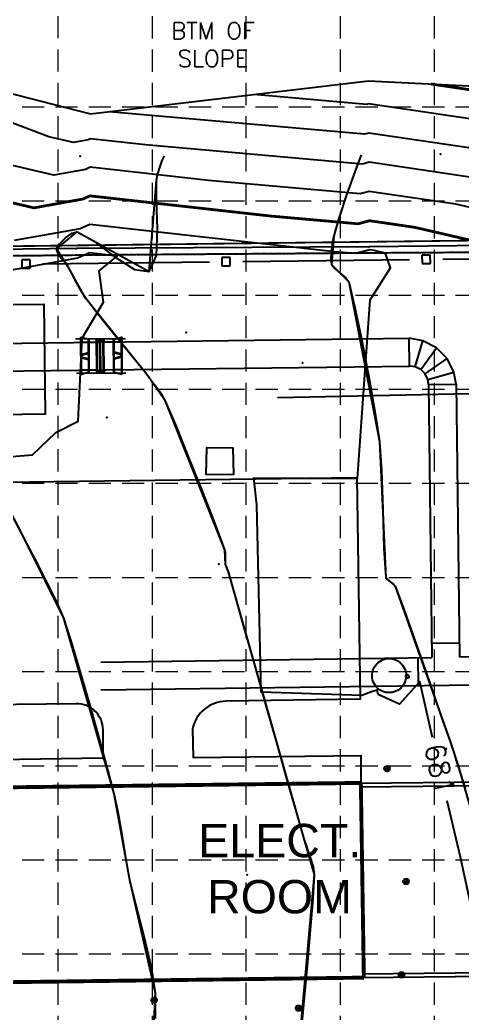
# Model space of a CAD drawing. Header units: inches. Extents: x 8056544 to 8057224, y 14638228 to 14639314.
# Drawn here: x 8056741.3 to 8056820.8, y 14638929.8 to 14639108.7 of the extents above; entities that cross this region are included whole.
import ezdxf

# ---------------------------------------------------------------- set-up
doc = ezdxf.new("R2010")
doc.units = ezdxf.units.IN
doc.header["$MEASUREMENT"] = 0
for name, pattern in [('CENTER2', [1.125, 0.75, -0.125, 0.125, -0.125]), ('HIDDEN', [0.375, 0.25, -0.125]), ('HIDDEN2', [0.1875, 0.125, -0.0625]), ('PHANTOM2', [1.25, 0.625, -0.125, 0.125, -0.125, 0.125, -0.125])]:
    doc.linetypes.add(name, pattern=pattern)
for name, color, linetype in [('BOUNDARY', 4, 'PL2'), ('EC', 35, 'Continuous'), ('EX-BUILDING', 5, 'Continuous'), ('EX-CONC', 5, 'Continuous'), ('EX-FENCE', 2, 'FENCELINE1'), ('EX-MISC', 5, 'Continuous'), ('EX-SLOPE-TOP-', 5, 'PHANTOM2'), ('EX-VAULT', 5, 'Continuous'), ('EX-YARD-PIPE', 2, 'Continuous'), ('FN-6TXT', 6, 'Continuous'), ('FN-CLDITCH', 2, 'CENTER2'), ('FN-NEW-FENCE', 7, 'FENCELINE1'), ('FUT-BLDG', 4, 'HIDDEN2'), ('GRID', 254, 'HIDDEN'), ('POINT', 7, 'Continuous'), ('SRF-FLT (NOT USED)', 5, 'Continuous'), ('SRF-FLT-', 5, 'Continuous'), ('SV-MISC', 7, 'Continuous')]:
    doc.layers.add(name, color=color, linetype=linetype)
doc.styles.add('30-120', font='ROMANS.shx', dxfattribs={"height": 3.6})
doc.styles.add('ROMANF', font='ROMANF.SHX')
doc.styles.get("Standard").update_dxf_attribs({"font": 'ARIAL.TTF'})
doc.styles.add('STD', font='SIMPLEX')
doc.linetypes.add('BARBWIRE_1', pattern='A,1,-0.1,["X",Standard,S=0.075,R=0,X=-0.025,Y=-0.0375],-0.1', length=1.2)
doc.linetypes.add('FENCELINE1', pattern='A,0.25,-0.1,[133,ltypeshp.shx,S=0.1,R=0,X=-0.1,Y=0],-0.1,1', length=1.45)
doc.linetypes.add('PL2', pattern='A,0.625,-0.058095,["l",ROMANF,S=0.14,R=0,X=0,Y=-0.055],-0.161905,0.625,-0.125,0.125,-0.125,0.125,-0.125', length=2.095)

# ---------------------------------------------------------------- blocks, each defined once
blk = doc.blocks.new('si')
at = {"layer": 'SV-MISC', "color": 5, "linetype": 'Continuous'}
for points in [[(-0.5, 0), (0.5, 0)], [(0, 0.5), (0, -0.5)]]:
    blk.add_lwpolyline(points, dxfattribs=at)
blk.add_circle((0, 0), 0.5, dxfattribs=at)

msp = doc.modelspace()

# ---------------------------------------------------------------- linework, layer by layer
for p, q in [((8056779.1, 14639065.89), (8056777.6, 14639065.87)), ((8056777.6, 14639065.87), (8056777.62, 14639064.37)), ((8056779.12, 14639064.39), (8056779.1, 14639065.89)), ((8056815.1, 14639066.31), (8056813.6, 14639066.29)), ((8056813.6, 14639066.29), (8056813.62, 14639064.79)), ((8056815.12, 14639064.81), (8056815.1, 14639066.31)), ((8056743.11, 14639065.46), (8056741.61, 14639065.45)), ((8056741.61, 14639065.45), (8056741.62, 14639063.95)), ((8056743.12, 14639063.97), (8056743.11, 14639065.46)), ((8056777.62, 14639064.37), (8056779.12, 14639064.39)), ((8056813.62, 14639064.79), (8056815.12, 14639064.81)), ((8056741.62, 14639063.95), (8056743.12, 14639063.97))]:
    msp.add_line(p, q)
at = {"layer": 'BOUNDARY', "color": 7, "linetype": 'Continuous'}
msp.add_line((8056626.99, 14639066.57), (8057154.3, 14639073.08), dxfattribs=at)
msp.add_line((8056626.99, 14639066.57), (8057154.3, 14639073.08), dxfattribs=at)
at = {"layer": 'EC', "linetype": 'Continuous'}
for points in [[(8056815.38, 14638696.85), (8056802.13, 14638733.86), (8056797.96, 14638744.99), (8056787.46, 14638783.56), (8056785.36, 14638789.24), (8056775.7, 14638826.24), (8056768.54, 14638845.58), (8056761.19, 14638861.8), (8056761.99, 14638874.12), (8056763.72, 14638891.59), (8056763.86, 14638898.05), (8056765.67, 14638933.43), (8056761.05, 14638953.78), (8056758.24, 14638969.34), (8056749.15, 14639000.94), (8056742.48, 14639014.53), (8056737.9, 14639023.35), (8056734.27, 14639029.93), (8056710.3, 14639067), (8056719, 14639074.2), (8056693.31, 14639083.96), (8056691.42, 14639087.26), (8056690.24, 14639092.91), (8056688.66, 14639111.22)], [(8056822.44, 14638816.75), (8056806.53, 14638845.35), (8056803.12, 14638853.18), (8056796.9, 14638871.71), (8056790.34, 14638897.11), (8056789.53, 14638898.66), (8056789.46, 14638900.9), (8056794.27, 14638954.77), (8056792.4, 14638961.23), (8056778.78, 14639009.27), (8056778.34, 14639010.5), (8056778.27, 14639010.57), (8056778.15, 14639013.27), (8056767.46, 14639040.05), (8056764.08, 14639044.8), (8056753.05, 14639058.59), (8056749.96, 14639064.2), (8056747.86, 14639067.45), (8056751.58, 14639070.53), (8056764.55, 14639063.37), (8056765.83, 14639079.83)], [(8056797.74, 14639069.82), (8056797.34, 14639064.66), (8056800.46, 14639061.51), (8056805.94, 14639032.74), (8056807.09, 14639008.3), (8056808.81, 14639006.7), (8056818.65, 14638978.73), (8056820.09, 14638974.37), (8056825.73, 14638954.89)]]:
    msp.add_lwpolyline(points, dxfattribs=at)
at = {"layer": 'EC', "flags": 128}
for points, elevation in [([(8056909.82, 14639025.27), (8056904.33, 14639032.58), (8056901.81, 14639043.89), (8056886.58, 14639054.13), (8056882.42, 14639065.89), (8056881.92, 14639066.5), (8056854.32, 14639073.33), (8056827, 14639079.64), (8056804.08, 14639083.04), (8056802.89, 14639082.71), (8056763.87, 14639086.16), (8056753.95, 14639087.26), (8056753.56, 14639087.09), (8056750.88, 14639086.61), (8056746.47, 14639087.64), (8056696.96, 14639106.42)], 678), ([(8056888.91, 14639017.65), (8056887.93, 14639019.38), (8056886.14, 14639022.99), (8056888.98, 14639024.75), (8056866.68, 14639039.75), (8056857.54, 14639065.6), (8056856.44, 14639066.94), (8056854.33, 14639067.47), (8056819.68, 14639075.48), (8056804.12, 14639077.78), (8056802.5, 14639077.34), (8056775.2, 14639079.75), (8056753.91, 14639082.13), (8056753.08, 14639081.76), (8056747.34, 14639080.72), (8056737.87, 14639082.93), (8056701.14, 14639096.86)], 679), ([(8056947.72, 14639047.8), (8056932.79, 14639066.55), (8056929.99, 14639067.1), (8056907.49, 14639077.65), (8056887.04, 14639076.89), (8056883.52, 14639077.83), (8056854.32, 14639085.05), (8056841.64, 14639087.98), (8056804, 14639093.55), (8056803.66, 14639093.46), (8056783.36, 14639095.25)], 676), ([(8056928.95, 14639038.12), (8056916.19, 14639055.15), (8056907.39, 14639066.2), (8056903.69, 14639066.92), (8056900.41, 14639067.79), (8056854.32, 14639079.19), (8056834.32, 14639083.81), (8056804.04, 14639088.29), (8056803.27, 14639088.08), (8056757.3, 14639092.14)], 677), ([(8056815.52, 14638979.44), (8056813.22, 14638989.53), (8056809.57, 14638985.45), (8056805.75, 14638987.2), (8056805.53, 14638988.01), (8056804.5, 14638987.67), (8056802.81, 14638987.04), (8056784.69, 14638987.65), (8056783.92, 14639021.38), (8056783.37, 14639026.21), (8056802, 14639026.13), (8056804.31, 14639058.26), (8056807.96, 14639064.03), (8056807.04, 14639066.62), (8056806.97, 14639066.7), (8056805.03, 14639067.14), (8056804.21, 14639067.27), (8056801.73, 14639066.59), (8056797.86, 14639066.93), (8056753.83, 14639071.85), (8056752.12, 14639071.08), (8056740.24, 14639068.94)], 681), ([(8056716.05, 14639028.13), (8056743.53, 14639030.39), (8056747.75, 14639034.37), (8056751.73, 14639036.44), (8056752.48, 14639051.39), (8056756.28, 14639057.88), (8056755.51, 14639063.49), (8056758.77, 14639066.16), (8056753.79, 14639066.71), (8056751.65, 14639065.75), (8056736.69, 14639063.05)], 682), ([(8056823.29, 14638945.21), (8056820.54, 14638957.92), (8056818.15, 14638968.09)], 681)]:
    msp.add_lwpolyline(points, dxfattribs=dict(at, elevation=elevation))
for points, elevation in [([(8056962.61, 14639056.3, 0.5, 0.5, 0), (8056957.51, 14639065.79, 0.5, 0.5, 0), (8056953.38, 14639077.66, 0.5, 0.5, 0), (8056943.68, 14639073.93, 0.5, 0.5, 0), (8056911.38, 14639089.07, 0.5, 0.5, 0), (8056868.12, 14639087.47, 0.5, 0.5, 0), (8056866.64, 14639087.86, 0.5, 0.5, 0), (8056854.31, 14639090.91, 0.5, 0.5, 0), (8056848.97, 14639092.14, 0.5, 0.5, 0), (8056815.18, 14639097.14, 0, 0, 0)], 675), ([(8056844.5, 14638994.9, 0.5, 0.5, 0), (8056839.9, 14639011.6, 0.5, 0.5, 0), (8056829.19, 14639023.36, 0.5, 0.5, 0), (8056833.4, 14639027.62, 0.5, 0.5, 0), (8056841.44, 14639040.35, 0.5, 0.5, 0), (8056832.32, 14639066.04, 0.5, 0.5, 0), (8056831.67, 14639066.84, 0.5, 0.5, 0), (8056812.36, 14639071.31, 0.5, 0.5, 0), (8056804.17, 14639072.52, 0.5, 0.5, 0), (8056802.12, 14639071.96, 0.5, 0.5, 0), (8056786.53, 14639073.34, 0.5, 0.5, 0), (8056753.87, 14639076.99, 0.5, 0.5, 0), (8056752.6, 14639076.42, 0.5, 0.5, 0), (8056743.79, 14639074.83, 0.5, 0.5, 0), (8056729.27, 14639078.22, 0.5, 0.5, 0), (8056695.82, 14639090.91, 0.5, 0.5, 0), (8056695.67, 14639090.97, 0.5, 0.5, 0)], 680)]:
    msp.add_lwpolyline(points, format="xyseb", dxfattribs=dict(at, elevation=elevation))
at = {"layer": 'EC'}
for points in [[(8056791.67, 14638924.25, 682), (8056792.35, 14638931.41, 682), (8056792.99, 14638938.4, 682), (8056793.56, 14638944.85, 682), (8056794, 14638950.43, 682), (8056794.27, 14638954.77, 682), (8056794.27, 14638954.77, 682), (8056794.06, 14638956.17, 682), (8056793.5, 14638958.02, 682), (8056792.86, 14638959.86, 682), (8056792.4, 14638961.23, 682), (8056792.4, 14638961.23, 682), (8056791.14, 14638965.66, 682), (8056789.5, 14638971.44, 682), (8056787.61, 14638978.12, 682), (8056785.59, 14638985.25, 682), (8056783.57, 14638992.38, 682), (8056781.68, 14638999.06, 682), (8056780.04, 14639004.84, 682), (8056778.78, 14639009.27, 682), (8056778.78, 14639009.27, 682), (8056778.69, 14639009.54, 682), (8056778.57, 14639009.89, 682), (8056778.44, 14639010.24, 682), (8056778.34, 14639010.5, 682), (8056778.34, 14639010.5, 682), (8056778.33, 14639010.52, 682), (8056778.31, 14639010.53, 682), (8056778.28, 14639010.55, 682), (8056778.27, 14639010.57, 682), (8056778.27, 14639010.57, 682), (8056778.26, 14639011.15, 682), (8056778.26, 14639011.94, 682), (8056778.24, 14639012.72, 682), (8056778.15, 14639013.28, 682), (8056778.15, 14639013.28, 682), (8056776.5, 14639017.64, 682), (8056774.21, 14639023.53, 682), (8056771.67, 14639029.91, 682), (8056769.29, 14639035.77, 682), (8056767.47, 14639040.05, 682), (8056767.47, 14639040.05, 682), (8056766.84, 14639041.11, 682), (8056765.87, 14639042.48, 682), (8056764.85, 14639043.82, 682), (8056764.08, 14639044.8, 682), (8056764.08, 14639044.8, 682), (8056761.74, 14639047.73, 682), (8056758.53, 14639051.68, 682), (8056755.35, 14639055.64, 682), (8056753.05, 14639058.61, 682), (8056753.05, 14639058.61, 682), (8056752.34, 14639059.76, 682), (8056751.47, 14639061.38, 682), (8056750.61, 14639063.01, 682), (8056749.96, 14639064.2, 682), (8056749.96, 14639064.2, 682), (8056749.44, 14639064.89, 682), (8056748.7, 14639065.79, 682), (8056748.06, 14639066.72, 682), (8056747.86, 14639067.45, 682), (8056747.86, 14639067.45, 682), (8056748.41, 14639068.36, 682), (8056749.46, 14639069.42, 682), (8056750.64, 14639070.27, 682), (8056751.58, 14639070.53, 682), (8056751.58, 14639070.53, 682), (8056754.48, 14639068.88, 682), (8056758.22, 14639066.08, 682), (8056761.88, 14639063.72, 682), (8056764.54, 14639063.38, 682), (8056764.54, 14639063.38, 682), (8056765.84, 14639066.25, 682), (8056766.05, 14639071.06, 682), (8056765.82, 14639076.14, 682), (8056765.82, 14639079.84, 682), (8056765.82, 14639079.84, 682), (8056766.04, 14639080.8, 682), (8056766.43, 14639082.08, 682), (8056766.89, 14639083.33, 682), (8056767.3, 14639084.22, 682)], [(8056802.65, 14639084.4, 681), (8056801.5, 14639081.34, 681), (8056800.05, 14639077.16, 681), (8056798.67, 14639072.96, 681), (8056797.73, 14639069.82, 681), (8056797.73, 14639069.82, 681), (8056797.51, 14639068.73, 681), (8056797.31, 14639067.23, 681), (8056797.22, 14639065.74, 681), (8056797.33, 14639064.66, 681), (8056797.33, 14639064.66, 681), (8056797.9, 14639063.93, 681), (8056798.91, 14639063.09, 681), (8056799.91, 14639062.24, 681), (8056800.46, 14639061.51, 681), (8056800.46, 14639061.51, 681), (8056801.55, 14639056.91, 681), (8056802.84, 14639050.62, 681), (8056804.14, 14639043.75, 681), (8056805.24, 14639037.42, 681), (8056805.95, 14639032.74, 681), (8056805.95, 14639032.74, 681), (8056806.3, 14639027.56, 681), (8056806.54, 14639020.52, 681), (8056806.77, 14639013.49, 681), (8056807.09, 14639008.3, 681), (8056807.09, 14639008.3, 681), (8056807.35, 14639007.91, 681), (8056807.9, 14639007.49, 681), (8056808.48, 14639007.07, 681), (8056808.81, 14639006.7, 681), (8056808.81, 14639006.7, 681), (8056810.47, 14639002.21, 681), (8056812.64, 14638996.08, 681), (8056814.96, 14638989.4, 681), (8056817.08, 14638983.25, 681), (8056818.65, 14638978.72, 681), (8056818.65, 14638978.72, 681), (8056818.96, 14638977.8, 681), (8056819.37, 14638976.56, 681), (8056819.78, 14638975.32, 681), (8056820.07, 14638974.4, 681), (8056820.07, 14638974.4, 681), (8056821.35, 14638970.27, 681)], [(8056765.69, 14638928.85, 683), (8056765.68, 14638933.44, 683), (8056765.68, 14638933.44, 683), (8056764.98, 14638937.81, 683), (8056763.6, 14638943.65, 683), (8056762.1, 14638949.47, 683), (8056761.05, 14638953.78, 683), (8056761.05, 14638953.78, 683), (8056760.45, 14638957.09, 683), (8056759.7, 14638961.57, 683), (8056758.92, 14638966.05, 683), (8056758.25, 14638969.34, 683), (8056758.25, 14638969.34, 683), (8056757.16, 14638973.46, 683), (8056755.65, 14638978.99, 683), (8056753.91, 14638985.21, 683), (8056752.11, 14638991.41, 683), (8056750.46, 14638996.89, 683), (8056749.15, 14639000.94, 683), (8056749.15, 14639000.94, 683), (8056747.88, 14639003.89, 683), (8056745.95, 14639007.8, 683), (8056743.95, 14639011.67, 683), (8056742.47, 14639014.53, 683), (8056742.47, 14639014.53, 683), (8056741.51, 14639016.41, 683), (8056740.2, 14639018.95, 683)]]:
    msp.add_polyline3d(points, dxfattribs=at)
at = {"layer": 'EX-BUILDING', "color": 253, "linetype": 'Continuous', "const_width": 0.7}
for points in [[(8056802.61, 14638971.29), (8056697.57, 14638969.97)], [(8056803.15, 14638936.23), (8056802.61, 14638971.29)], [(8056698.12, 14638934.88), (8056803.15, 14638936.23)]]:
    msp.add_lwpolyline(points, dxfattribs=at)
at = {"layer": 'EX-CONC', "color": 7, "linetype": 'Continuous'}
for points in [[(8056779.71, 14639026.76), (8056774.79, 14639026.85), (8056774.87, 14639031.69), (8056779.6, 14639031.63), (8056779.71, 14639026.76)], [(8056756.16, 14638975.72), (8056692.51, 14638974.74), (8056693.15, 14638934.91), (8056698.12, 14638934.88)]]:
    msp.add_lwpolyline(points, dxfattribs=at)
for points in [[(8056697.45, 14639024.9), (8056801.89, 14639026.26), (8056802.47, 14638986.39), (8056778.37, 14638986.01, 0.352595), (8056772.32, 14638980.98), (8056772.42, 14638975.86), (8056802.63, 14638976.24), (8056802.61, 14638971.29)], [(8056806, 14638993.16, -2.063436), (8056805.61, 14638988.36, -0.484629), (8056806, 14638993.16, -0.302236)], [(8056697.55, 14638984.96), (8056751.39, 14638985.61, -0.420073), (8056756.16, 14638980.86), (8056756.16, 14638975.72)]]:
    msp.add_lwpolyline(points, format="xyb", dxfattribs=at)
at = {"layer": 'EX-FENCE', "color": 7, "linetype": 'BARBWIRE_1'}
for p, q in [((8056804.09, 14639067.83), (8056751.47, 14639067.49)), ((8056865.75, 14639068.4), (8056804.09, 14639067.83)), ((8056751.47, 14639067.49), (8056694.41, 14639066.81))]:
    msp.add_line(p, q, dxfattribs=at)
at = {"layer": 'EX-FENCE', "color": 7, "linetype": 'Continuous'}
for p, q in [((8056817.36, 14639065.58), (8056847.36, 14639065.93)), ((8056745.36, 14639064.74), (8056775.36, 14639065.09)), ((8056781.36, 14639065.16), (8056811.36, 14639065.51))]:
    msp.add_line(p, q, dxfattribs=at)
at = {"layer": 'EX-MISC', "linetype": 'Continuous'}
msp.add_circle((8056810.99, 14638990.43), 0.3, dxfattribs=at)
at = {"layer": 'EX-SLOPE-TOP-'}
msp.add_lwpolyline([(8056903.99, 14639067.42), (8056854.33, 14639066.98), (8056804.21, 14639066.68), (8056753.79, 14639066.31), (8056684.82, 14639065.59), (8056644.57, 14639099.27)], dxfattribs=at)
at = {"layer": 'EX-VAULT', "linetype": 'Continuous'}
msp.add_lwpolyline([(8056733.31, 14639057.44), (8056745.56, 14639057.47), (8056745.8, 14639037.66), (8056733.37, 14639037.52), (8056733.31, 14639057.44)], dxfattribs=at)
at = {"layer": 'EX-YARD-PIPE', "color": 7}
for p, q in [((8056752.17, 14639051.52), (8056752.21, 14639044.79)), ((8056752.17, 14639051.52), (8056752.21, 14639044.79)), ((8056752.17, 14639051.5), (8056752.27, 14639051.5)), ((8056752.17, 14639051.5), (8056752.27, 14639051.5)), ((8056752.32, 14639044.81), (8056752.27, 14639051.5)), ((8056752.32, 14639044.81), (8056752.27, 14639051.5)), ((8056753.61, 14639051.1), (8056752.27, 14639051.5)), ((8056753.61, 14639051.1), (8056752.27, 14639051.5)), ((8056758.21, 14639051.13), (8056759.54, 14639051.56)), ((8056758.21, 14639051.13), (8056759.54, 14639051.56)), ((8056759.59, 14639044.86), (8056759.54, 14639051.56)), ((8056759.59, 14639044.86), (8056759.54, 14639051.56)), ((8056759.54, 14639051.56), (8056759.64, 14639051.56)), ((8056759.54, 14639051.56), (8056759.64, 14639051.56)), ((8056759.69, 14639044.86), (8056759.64, 14639051.56)), ((8056759.69, 14639044.86), (8056759.64, 14639051.56)), ((8056759.64, 14639051.49), (8056759.64, 14639051.15)), ((8056759.64, 14639051.49), (8056759.64, 14639051.15)), ((8056703.02, 14639050.01), (8056811.32, 14639051.35)), ((8056751.26, 14639051.26), (8056760.26, 14639051.32)), ((8056751.26, 14639051.26), (8056760.26, 14639051.32)), ((8056752.28, 14639050.66), (8056753.61, 14639050.66)), ((8056753.65, 14639045.23), (8056753.61, 14639051.1)), ((8056753.65, 14639045.23), (8056753.61, 14639051.1)), ((8056753.61, 14639051.1), (8056753.71, 14639051.1)), ((8056753.61, 14639051.1), (8056753.71, 14639051.1)), ((8056753.75, 14639045.23), (8056753.71, 14639051.1)), ((8056753.75, 14639045.23), (8056753.71, 14639051.1)), ((8056753.71, 14639050.67), (8056755.07, 14639050.67)), ((8056754.91, 14639050.99), (8056756.55, 14639051)), ((8056754.91, 14639050.99), (8056756.55, 14639051)), ((8056755.11, 14639045.3), (8056755.07, 14639051.05)), ((8056755.11, 14639045.3), (8056755.07, 14639051.05)), ((8056755.07, 14639051.05), (8056755.19, 14639051.05)), ((8056755.07, 14639051.05), (8056755.19, 14639051.05)), ((8056755.23, 14639045.3), (8056755.19, 14639051.05)), ((8056755.23, 14639045.3), (8056755.19, 14639051.05)), ((8056755.19, 14639050.97), (8056755.31, 14639050.89)), ((8056755.19, 14639050.97), (8056755.31, 14639050.89)), ((8056755.31, 14639050.89), (8056756.14, 14639050.89)), ((8056755.31, 14639050.89), (8056756.14, 14639050.89)), ((8056755.67, 14639050.4), (8056755.66, 14639050.89)), ((8056755.67, 14639050.4), (8056755.66, 14639050.89)), ((8056755.7, 14639045.48), (8056755.66, 14639050.82)), ((8056755.7, 14639045.48), (8056755.66, 14639050.82)), ((8056755.79, 14639050.4), (8056755.78, 14639050.89)), ((8056755.79, 14639050.4), (8056755.78, 14639050.89)), ((8056755.82, 14639045.48), (8056755.78, 14639050.82)), ((8056755.82, 14639045.48), (8056755.78, 14639050.82)), ((8056756.26, 14639050.97), (8056756.14, 14639050.89)), ((8056756.26, 14639050.97), (8056756.14, 14639050.89)), ((8056756.3, 14639045.31), (8056756.26, 14639051.06)), ((8056756.3, 14639045.31), (8056756.26, 14639051.06)), ((8056756.26, 14639051.06), (8056756.38, 14639051.06)), ((8056756.26, 14639051.06), (8056756.38, 14639051.06)), ((8056756.42, 14639045.31), (8056756.38, 14639051.06)), ((8056756.42, 14639045.31), (8056756.38, 14639051.06)), ((8056756.38, 14639050.68), (8056758.11, 14639050.7)), ((8056758.14, 14639045.27), (8056758.1, 14639051.13)), ((8056758.14, 14639045.27), (8056758.1, 14639051.13)), ((8056758.1, 14639051.13), (8056758.21, 14639051.13)), ((8056758.1, 14639051.13), (8056758.21, 14639051.13)), ((8056758.25, 14639045.27), (8056758.21, 14639051.13)), ((8056758.25, 14639045.27), (8056758.21, 14639051.13)), ((8056758.21, 14639050.7), (8056759.54, 14639050.71)), ((8056759.64, 14639051.22), (8056759.64, 14639051.15)), ((8056759.64, 14639051.22), (8056759.64, 14639051.15)), ((8056752.29, 14639048.43), (8056753.62, 14639048.79)), ((8056752.29, 14639048.43), (8056753.62, 14639048.79)), ((8056752.29, 14639048.32), (8056753.62, 14639048.68)), ((8056752.29, 14639048.32), (8056753.62, 14639048.68)), ((8056752.29, 14639048.01), (8056753.63, 14639047.66)), ((8056752.29, 14639048.01), (8056753.63, 14639047.66)), ((8056759.56, 14639048.48), (8056758.22, 14639048.82)), ((8056759.56, 14639048.48), (8056758.22, 14639048.82)), ((8056759.56, 14639048.37), (8056758.22, 14639048.72)), ((8056759.56, 14639048.37), (8056758.22, 14639048.72)), ((8056759.56, 14639048.06), (8056758.23, 14639047.69)), ((8056759.56, 14639048.06), (8056758.23, 14639047.69)), ((8056759.56, 14639047.95), (8056758.23, 14639047.58)), ((8056759.56, 14639047.95), (8056758.23, 14639047.58)), ((8056703.09, 14639045.01), (8056811.36, 14639046.35)), ((8056752.3, 14639047.9), (8056753.63, 14639047.55)), ((8056752.3, 14639047.9), (8056753.63, 14639047.55)), ((8056751.46, 14639045.04), (8056760.3, 14639045.1)), ((8056751.46, 14639045.04), (8056760.3, 14639045.1)), ((8056752.21, 14639044.81), (8056752.32, 14639044.81)), ((8056752.21, 14639044.81), (8056752.32, 14639044.81)), ((8056752.31, 14639045.66), (8056753.65, 14639045.67)), ((8056753.65, 14639045.23), (8056752.32, 14639044.81)), ((8056753.65, 14639045.23), (8056752.32, 14639044.81)), ((8056753.65, 14639045.23), (8056753.75, 14639045.23)), ((8056753.65, 14639045.23), (8056753.75, 14639045.23)), ((8056753.75, 14639045.67), (8056755.11, 14639045.68)), ((8056754.95, 14639045.36), (8056756.59, 14639045.37)), ((8056754.95, 14639045.36), (8056756.59, 14639045.37)), ((8056755.11, 14639045.3), (8056755.23, 14639045.3)), ((8056755.11, 14639045.3), (8056755.23, 14639045.3)), ((8056755.22, 14639045.39), (8056755.35, 14639045.48)), ((8056755.22, 14639045.39), (8056755.35, 14639045.48)), ((8056755.35, 14639045.48), (8056756.18, 14639045.48)), ((8056755.35, 14639045.48), (8056756.18, 14639045.48)), ((8056756.3, 14639045.4), (8056756.18, 14639045.48)), ((8056756.3, 14639045.4), (8056756.18, 14639045.48)), ((8056756.3, 14639045.31), (8056756.42, 14639045.31)), ((8056756.3, 14639045.31), (8056756.42, 14639045.31)), ((8056756.41, 14639045.69), (8056758.14, 14639045.7)), ((8056758.14, 14639045.27), (8056758.25, 14639045.27)), ((8056758.14, 14639045.27), (8056758.25, 14639045.27)), ((8056758.24, 14639045.7), (8056759.58, 14639045.71)), ((8056758.25, 14639045.27), (8056759.59, 14639044.86)), ((8056758.25, 14639045.27), (8056759.59, 14639044.86)), ((8056759.59, 14639044.86), (8056759.69, 14639044.86)), ((8056759.59, 14639044.86), (8056759.69, 14639044.86)), ((8056814.76, 14639043.01), (8056815.38, 14638993.89)), ((8056819.76, 14639043.07), (8056820.38, 14638993.95)), ((8056755.8, 14638993.02), (8056815.38, 14638993.89)), ((8056812.88, 14638993.86), (8056812.95, 14638988.83)), ((8056755.85, 14638988.02), (8056822.94, 14638988.95))]:
    msp.add_line(p, q, dxfattribs=at)
at = {"layer": 'EX-YARD-PIPE', "color": 7, "ltscale": 50}
for p, q in [((8056813.78, 14639050.91), (8056811.29, 14639051.35)), ((8056811.36, 14639046.34), (8056811.29, 14639051.34)), ((8056812.37, 14639046.22), (8056813.78, 14639050.91)), ((8056816.21, 14639049.65), (8056813.78, 14639050.91)), ((8056813.39, 14639045.73), (8056816.21, 14639049.65)), ((8056818.14, 14639047.71), (8056816.21, 14639049.65)), ((8056812.37, 14639046.22), (8056811.42, 14639046.34)), ((8056813.39, 14639045.73), (8056812.37, 14639046.22)), ((8056814.19, 14639044.93), (8056818.14, 14639047.71)), ((8056819.36, 14639045.26), (8056818.14, 14639047.71)), ((8056814.19, 14639044.93), (8056813.39, 14639045.73)), ((8056814.67, 14639043.91), (8056814.19, 14639044.93)), ((8056814.67, 14639043.91), (8056819.36, 14639045.26)), ((8056819.76, 14639043.07), (8056819.36, 14639045.26)), ((8056814.76, 14639043), (8056814.67, 14639043.91)), ((8056814.76, 14639043.01), (8056819.76, 14639043.07)), ((8056820.35, 14638996.45), (8056815.35, 14638996.39)), ((8056822.88, 14638993.99), (8056820.38, 14638993.95))]:
    msp.add_line(p, q, dxfattribs=at)
at = {"layer": 'FN-CLDITCH', "color": 5, "ltscale": 50}
msp.add_line((8056787.61, 14639040.67), (8057113.16, 14639047.56), dxfattribs=at)
at = {"layer": 'FN-NEW-FENCE', "ltscale": 0.5}
msp.add_lwpolyline([(8056879.43, 14638572.87), (8056642.17, 14638570.18), (8056636.99, 14639066.68), (8057103.55, 14639072.46)], dxfattribs=at)
at = {"layer": 'FUT-BLDG', "color": 7, "linetype": 'Continuous'}
for p, q in [((8056802.45, 14638971.23), (8056882.68, 14638972.16)), ((8056802.45, 14638970.56), (8056882.02, 14638971.49)), ((8056802.87, 14638936.9), (8056882.44, 14638937.83)), ((8056802.88, 14638936.23), (8056883.11, 14638937.17))]:
    msp.add_line(p, q, dxfattribs=at)
at = {"layer": 'GRID', "color": 252, "linetype": 'HIDDEN', "lineweight": 0, "ltscale": 16}
for p, q in [((8056748.1, 14638313.36), (8056748.13, 14639295.74)), ((8056765.05, 14638313.35), (8056765.15, 14639295.72)), ((8056781.99, 14638313.35), (8056781.99, 14639296.42)), ((8056798.94, 14638313.35), (8056798.94, 14639296.42)), ((8056815.89, 14638313.34), (8056815.89, 14639296.42)), ((8056561.65, 14639093.04), (8057205.72, 14639093.04)), ((8056561.65, 14639076.09), (8057205.72, 14639076.09)), ((8056561.65, 14639059.14), (8057205.72, 14639059.14)), ((8056561.65, 14639042.19), (8057205.72, 14639042.19)), ((8056561.65, 14639025.24), (8057205.72, 14639025.24)), ((8056561.65, 14639008.29), (8057205.72, 14639008.29)), ((8056561.65, 14638991.34), (8057205.72, 14638991.34)), ((8056561.65, 14638974.39), (8057205.72, 14638974.39)), ((8056561.65, 14638957.44), (8057205.72, 14638957.44)), ((8056561.65, 14638940.49), (8057205.72, 14638940.49))]:
    msp.add_line(p, q, dxfattribs=at)
at = {"layer": 'POINT'}
for p in [(8056752.08, 14639084.15, 682.43), (8056816.93, 14639084.47, 680.6), (8056804.09, 14639067.83, 680.8), (8056751.47, 14639067.49, 681.9), (8056771.15, 14639052.38, 681.77), (8056792.1, 14639046.93, 681.46), (8056756.89, 14639037.09, 682.23), (8056777.06, 14639010.66, 682.04), (8056817.98, 14638977.43, 681.04), (8056782.13, 14638954.72, 682.39)]:
    msp.add_point(p, dxfattribs=at)
at = {"layer": 'SRF-FLT (NOT USED)'}
msp.add_lwpolyline([(8056691.53, 14639107.81), (8056753.98, 14639091.75), (8056803.96, 14639097.71), (8056854.31, 14639095.19), (8056914.28, 14639097.57)], dxfattribs=at)
msp.add_lwpolyline([(8056788.88, 14639095.91, 0, 1.25, 0), (8056786.72, 14639098.97, 0, 0, 0), (8056784.95, 14639101.48, 0, 0, 0), (8056784.1, 14639101.48, 0, 0, 0)], format="xyseb", dxfattribs=at)
msp.add_polyline3d([(8056691.53, 14639107.81, 0), (8056753.98, 14639091.75, 0), (8056803.96, 14639097.71, 0), (8056854.31, 14639095.19, 0), (8056914.28, 14639097.57, 0)], dxfattribs=at)
msp.add_polyline3d([(8056691.53, 14639107.81, 0), (8056753.98, 14639091.75, 0), (8056803.96, 14639097.71, 0), (8056854.31, 14639095.19, 0), (8056914.28, 14639097.57, 0)], dxfattribs=at)
at = {"layer": 'SRF-FLT-'}
msp.add_polyline3d([(8056903.99, 14639067.42, 0), (8056854.33, 14639066.98, 0), (8056804.21, 14639066.68, 0), (8056753.79, 14639066.31, 0), (8056684.82, 14639065.59, 0), (8056644.57, 14639099.27, 0)], dxfattribs=at)
msp.add_polyline3d([(8056903.99, 14639067.42, 0), (8056854.33, 14639066.98, 0), (8056804.21, 14639066.68, 0), (8056753.79, 14639066.31, 0), (8056684.82, 14639065.59, 0), (8056644.57, 14639099.27, 0)], dxfattribs=at)

# ---------------------------------------------------------------- block references
at = {"layer": 'EX-MISC', "linetype": 'Continuous'}
for p in [(8056807.33, 14638973.87), (8056810.75, 14638953.53), (8056809.92, 14638936.73), (8056765.42, 14638932.16), (8056791.39, 14638930.74)]:
    msp.add_blockref('si', p, dxfattribs=at)

# ---------------------------------------------------------------- texts
at = {"layer": 'EC', "ltscale": 50, "insert": (8056816.81, 14638973.76, 681), "char_height": 3.6, "attachment_point": 5, "rotation": 283.2423, "style": '30-120'}
msp.add_mtext('{681}', dxfattribs=at)
msp.add_mtext('{681}', dxfattribs=at)
at = {"layer": 'FN-6TXT', "color": 7}
for s, p in [('ELECT.', (8056773.34, 14638957.91)), ('ROOM', (8056774.93, 14638947.8))]:
    msp.add_text(s, height=6, dxfattribs=at).set_placement(p)
at = {"layer": 'SRF-FLT (NOT USED)', "insert": (8056776.01, 14639108.22), "char_height": 3, "width": 45.2309, "attachment_point": 2, "style": 'STD'}
msp.add_mtext('BTM OF\\PSLOPE', dxfattribs=at)

doc.saveas('drawing.dxf')
